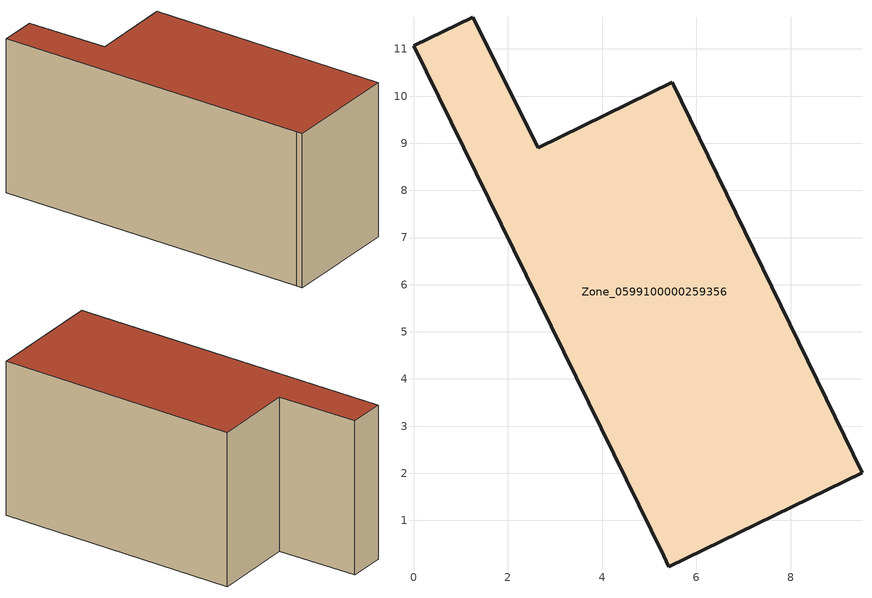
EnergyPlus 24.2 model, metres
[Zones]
Zone_0599100000259356
 floor ground (C_G): 5.31,0.25 0,11.07 1.26,11.67 2.65,8.9 5.49,10.29 9.51,2.01 5.42,0.02 z0
 wall outside (C_F): 2.65,8.9 1.26,11.67 0,11.07 5.31,0.25 5.42,0.02 9.51,2.01 5.49,10.29 2.65,8.9 z0:5.95
 roof outside (C_R): 5.42,0.02 9.51,2.01 5.49,10.29 2.65,8.9 1.26,11.67 0,11.07 5.31,0.25 z5.95
[BUILDING]
Pand.0599100000259356: North Axis=0; Terrain=City; Loads Convergence Tolerance Value=0.04; Temperature Convergence Tolerance Value=0.4; Solar Distribution=FullExterior; Maximum Number of Warmup Days=25; Minimum Number of Warmup Days=1
[Site:Location]
Rotterdam.The.Hague.AP_ZH_NLD Design_Conditions: Latitude=51.96; Longitude=4.45; Time Zone=1; Elevation=-4.5
[SITE:GROUNDTEMPERATURE:BUILDINGSURFACE]
18, 18, 18, 18, 18, 18, 18, 18, 18, 18, 18, 18
[MATERIAL] Thermal Absorptance=0.9; Solar Absorptance=0.7; Visible Absorptance=0.7
Name | Roughness | Thickness | Conductivity | Density | Specific Heat
G.TC.1946-1964 | MediumSmooth | 0.15 | 1 | 540 | 1210
F.TC.1946-1964 | Rough | 0.3 | 0.857143 | 1920 | 840
R.TC.1946-1964 | MediumRough | 0.2 | 0.235294 | 1500 | 1000
[CONSTRUCTION]
C_G: G.TC.1946-1964
C_F: F.TC.1946-1964
C_R: R.TC.1946-1964
[ZONE]
Zone_0599100000259356: Type=1; Multiplier=1; Ceiling Height=Autocalculate; Volume=Autocalculate; Floor Area=autocalculate; Part of Total Floor Area=Yes
[ZONEINFILTRATION:DESIGNFLOWRATE]
Infil_Zone_0599100000259356: Zone or ZoneList or Space or SpaceList=Zone_0599100000259356; Schedule=AlwaysOn; Design Flow Rate Calculation Method=Flow/Area; Flow Rate per Floor Area=0.003; Constant Term Coefficient=1; Temperature Term Coefficient=0; Velocity Term Coefficient=0; Velocity Squared Term Coefficient=0
[HVACTEMPLATE:ZONE:IDEALLOADSAIRSYSTEM]
Zone_0599100000259356: Maximum Heating Supply Air Temperature=50; Minimum Cooling Supply Air Temperature=13; Maximum Heating Supply Air Humidity Ratio=0.0156; Minimum Cooling Supply Air Humidity Ratio=0.0077; Heating Limit=NoLimit; Cooling Limit=NoLimit; Dehumidification Control Type=ConstantSensibleHeatRatio; Cooling Sensible Heat Ratio=0.7; Dehumidification Setpoint=60; Humidification Control Type=None; Humidification Setpoint=30; Outdoor Air Method=None; Outdoor Air Flow Rate per Person=0.00944; Outdoor Air Flow Rate per Zone Floor Area=0; Outdoor Air Flow Rate per Zone=0; Demand Controlled Ventilation Type=None; Outdoor Air Economizer Type=NoEconomizer; Heat Recovery Type=None; Sensible Heat Recovery Effectiveness=0.7; Latent Heat Recovery Effectiveness=0.65
[ZONECONTROL:THERMOSTAT]
ThermostatControl_Zone_0599100000259356: Zone or ZoneList=Zone_0599100000259356; Control Type Schedule=DualSetpointControlType; Control 1=Thermostat_Zone_0599100000259356; Temperature Difference Between Cutout And Setpoint=0
[THERMOSTATSETPOINT:DUALSETPOINT]
Thermostat_Zone_0599100000259356: Heating Setpoint Temperature Schedule=HeatingSetpoint_Zone_0599100000259356; Cooling Setpoint Temperature Schedule=CoolingSetpoint_Zone_0599100000259356
[SCHEDULE:COMPACT]
HeatingSetpoint_Zone_0599100000259356: Through: 12/31, For: AllDays, Until: 24:00, 21
CoolingSetpoint_Zone_0599100000259356: Through: 12/31, For: AllDays, Until: 24:00, 24
DualSetpointControlType: Through: 12/31, For: AllDays, Until: 24:00, 4
AlwaysOn: Through: 12/31, For: AllDays, Until: 24:00, 1
